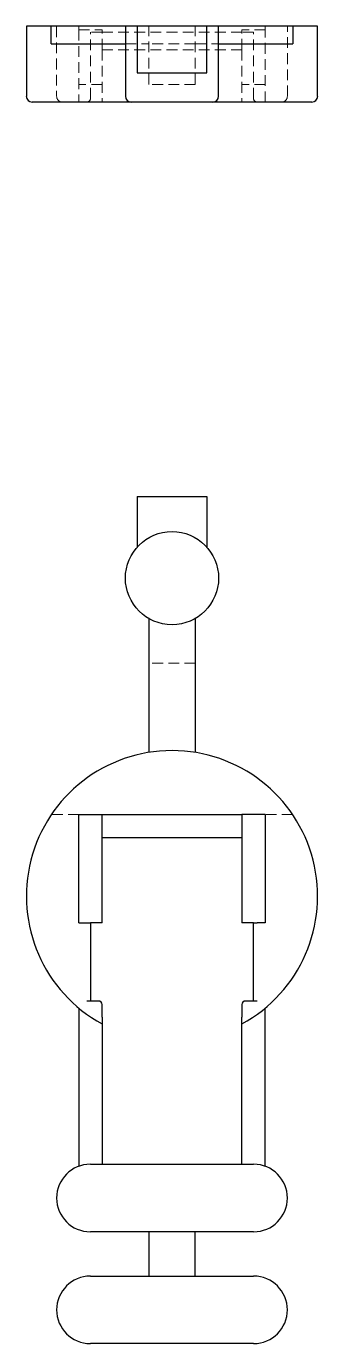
# Model space of a CAD drawing. Header units: millimetres. Extents: x 66 to 228, y 7 to 163.
# Drawn here: x 65.8 to 100.2, y 7 to 162.5 of the extents above.
import ezdxf

# ---------------------------------------------------------------- set-up
doc = ezdxf.new("R2010")
doc.units = ezdxf.units.MM
doc.linetypes.add('HIDDEN', pattern=[1.905, 1.27, -0.635])

msp = doc.modelspace()

# ---------------------------------------------------------------- linework, layer by layer
at = {"color": 7, "linetype": 'Continuous', "lineweight": 25}
for p, q in [((65.81, 162.51), (65.81, 154.25)), ((68.75, 162.51), (65.81, 162.51)), ((68.75, 160.44), (68.75, 162.51)), ((77.5, 162.51), (68.75, 162.51)), ((77.5, 162.51), (77.5, 154.25)), ((78.87, 162.51), (77.5, 162.51)), ((87.13, 162.51), (78.87, 162.51)), ((78.87, 162.51), (78.87, 157)), ((87.13, 157), (87.13, 162.51)), ((88.5, 162.51), (87.13, 162.51)), ((88.5, 154.25), (88.5, 162.51)), ((97.25, 162.51), (88.5, 162.51)), ((97.25, 162.51), (97.25, 160.44)), ((100.19, 162.51), (97.25, 162.51)), ((100.19, 154.25), (100.19, 162.51)), ((68.75, 160.44), (77.5, 160.44)), ((88.5, 160.44), (97.25, 160.44)), ((78.87, 157), (87.13, 157)), ((78.19, 153.56), (66.49, 153.56)), ((87.81, 153.56), (78.19, 153.56)), ((99.51, 153.56), (87.81, 153.56)), ((78.87, 107), (78.87, 101.01)), ((78.87, 107), (87.13, 107)), ((87.13, 107), (87.13, 101.01)), ((80.25, 92.61), (80.25, 76.79)), ((85.75, 92.61), (85.75, 76.79)), ((72, 69.45), (74.75, 69.45)), ((72, 56.66), (72, 69.45)), ((74.75, 69.45), (91.25, 69.45)), ((74.75, 57.94), (74.75, 69.45)), ((94, 69.45), (91.25, 69.45)), ((91.25, 69.45), (91.25, 57.94)), ((94, 69.45), (94, 56.66)), ((91.25, 66.7), (74.75, 66.7)), ((74.75, 56.66), (74.75, 57.94)), ((91.25, 57.94), (91.25, 56.66)), ((72, 56.66), (72.96, 56.66)), ((72.96, 56.66), (73.37, 56.66)), ((73.37, 56.66), (73.37, 47.44)), ((74.75, 56.66), (73.37, 56.66)), ((92.63, 56.66), (91.25, 56.66)), ((92.63, 47.44), (92.63, 56.66)), ((92.63, 56.66), (93.04, 56.66)), ((94, 56.66), (93.04, 56.66)), ((74.33, 47.44), (72.96, 47.44)), ((74.75, 45.53), (74.75, 47.03)), ((91.25, 47.03), (91.25, 45.53)), ((93.04, 47.44), (91.67, 47.44)), ((72, 46.61), (72, 27.94)), ((94, 27.94), (94, 46.61)), ((74.75, 44.74), (74.75, 28.18)), ((91.25, 28.18), (91.25, 44.74)), ((73.37, 28.18), (92.63, 28.18)), ((92.63, 20.2), (73.37, 20.2)), ((80.25, 20.2), (80.25, 14.98)), ((85.75, 14.98), (85.75, 20.2)), ((73.37, 14.98), (92.63, 14.98)), ((92.63, 7), (73.37, 7))]:
    msp.add_line(p, q, dxfattribs=at)
at = {"color": 7, "linetype": 'HIDDEN', "lineweight": 18}
for p, q in [((69.38, 162.51), (69.38, 154.25)), ((72, 162.09), (72, 162.51)), ((72, 162.09), (72, 153.56)), ((72, 162.09), (74.75, 162.09)), ((73.37, 153.98), (73.37, 161.82)), ((74.75, 161.82), (73.37, 161.82)), ((74.75, 162.09), (74.75, 161.82)), ((74.75, 159.75), (74.75, 161.82)), ((91.25, 161.82), (74.75, 161.82)), ((80.25, 155.63), (80.25, 162.51)), ((85.75, 155.63), (85.75, 162.51)), ((91.25, 161.82), (91.25, 162.09)), ((94, 162.09), (91.25, 162.09)), ((91.25, 159.75), (91.25, 161.82)), ((92.63, 161.82), (91.25, 161.82)), ((92.63, 153.98), (92.63, 161.82)), ((94, 162.51), (94, 162.09)), ((94, 153.56), (94, 162.09)), ((96.62, 154.25), (96.62, 162.51)), ((77.5, 160.44), (80.25, 160.44)), ((85.75, 160.44), (80.25, 160.44)), ((85.75, 160.44), (88.5, 160.44)), ((74.75, 159.75), (74.75, 153.56)), ((91.25, 159.75), (74.75, 159.75)), ((91.25, 159.75), (91.25, 153.56)), ((74.75, 155.63), (72, 155.63)), ((85.75, 155.63), (80.25, 155.63)), ((94, 155.63), (91.25, 155.63)), ((85.75, 87.33), (80.25, 87.33)), ((72, 69.45), (68.75, 69.45)), ((97.25, 69.45), (94, 69.45))]:
    msp.add_line(p, q, dxfattribs=at)
at = {"color": 7, "linetype": 'Continuous', "lineweight": 25}
msp.add_circle((83, 97.37), 5.5, dxfattribs=at)
for centre, radius, start, end in [((66.49, 154.25), 0.688, 180, 270), ((78.19, 154.25), 0.688, 180, 270), ((87.81, 154.25), 0.688, 270, 0), ((99.51, 154.25), 0.688, 270, 0), ((83, 59.82), 17.19, 298.6854, 241.3146), ((74.33, 47.03), 0.413, 0, 90), ((91.67, 47.03), 0.413, 90, 180), ((73.37, 24.19), 3.99, 90, 270), ((92.63, 24.19), 3.99, 270, 90), ((73.37, 10.99), 3.99, 90, 270), ((92.63, 10.99), 3.99, 270, 90)]:
    msp.add_arc(centre, radius, start, end, dxfattribs=at)
at = {"color": 7, "linetype": 'HIDDEN', "lineweight": 18}
for centre, radius, start, end in [((70.07, 154.25), 0.688, 180, 270), ((72.96, 153.98), 0.413, 270, 0), ((93.04, 153.98), 0.413, 180, 270), ((95.93, 154.25), 0.688, 270, 0)]:
    msp.add_arc(centre, radius, start, end, dxfattribs=at)
at = {"color": 7, "linetype": 'Continuous', "lineweight": 25}
for points in [[(74.75, 45.53), (74.75, 45.43), (74.75, 45.33), (74.75, 45.15), (74.75, 45.06), (74.75, 44.91), (74.75, 44.85), (74.75, 44.76), (74.75, 44.74), (74.75, 44.74)], [(91.25, 44.74), (91.25, 44.74), (91.25, 44.76), (91.25, 44.85), (91.25, 44.91), (91.25, 45.06), (91.25, 45.15), (91.25, 45.33), (91.25, 45.43), (91.25, 45.53)]]:
    msp.add_open_spline(points, degree=3, knots=[0, 0, 0, 0, 0.25, 0.25, 0.5, 0.5, 0.75, 0.75, 1, 1, 1, 1], dxfattribs=at)

doc.saveas('drawing.dxf')
